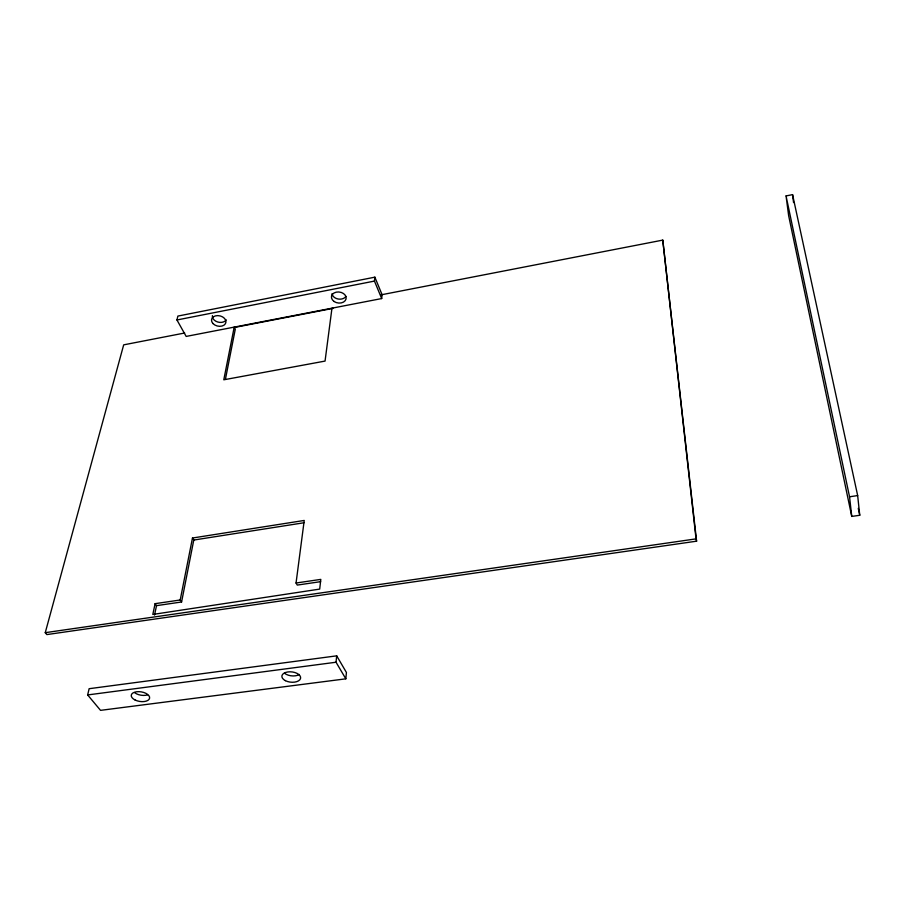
<?xml version="1.0" encoding="UTF-8"?>
<svg xmlns="http://www.w3.org/2000/svg" width="905" height="905" viewBox="0 0 905 905"><rect width="100%" height="100%" fill="white"/><g stroke="black" fill="none" stroke-linecap="round" stroke-linejoin="round"><path stroke-width="1.36" d="M381.684 298.56L382.057 294.645L374.862 277.168L177.878 316.083L176.95 319.974L186.17 336.422L381.684 298.56L374.455 281.082L374.862 277.168M345.823 678.829L346.423 672.483L336.694 655.842L89.131 688.705L87.649 694.938L100.546 710.357L345.823 678.829L336.038 662.234L336.694 655.842M320.608 581.666L297.259 585.083L296.048 583.012L304.227 520.454L192.471 538.023L180.208 599.992L181.588 601.983L156.52 605.649L155.106 603.669L180.208 599.992M331.965 308.186L325.053 361.084L223.784 379.795L234.203 327.124L235.289 329.182L225.458 379.082M181.588 601.983L193.772 540.047L192.471 538.023M155.106 603.669L152.809 614.45L319.691 589.098L320.811 579.392L296.048 583.012M154.529 615.072L156.52 605.649M380.858 294.883L662.777 240.108L696.601 541.179L46.834 634.586L45.25 632.674L123.68 344.85L184.654 333.006M786.049 195.921L792.565 194.643L857.668 495.578L859.75 515.273L851.752 516.427L788.64 215.65L786.049 195.921L849.546 496.777L851.752 516.427M176.95 319.974L374.455 281.082M233.784 327.599L333.21 308.345M193.772 540.047L303.978 522.762M849.546 496.777L857.668 495.578M45.25 632.674L696.047 538.871L696.601 541.179M87.649 694.938L336.038 662.234M858.268 508.372L859.75 515.273M792.565 194.643L793.561 202.539M662.777 240.108L696.047 538.871M147.594 694.87A9.242 4.864 9.2 0 1 134.743 692.755M299.374 674.485A9.389 5.181 6.2 0 1 284.577 673.275M226.205 319.85A7.297 5.238 12.9 0 1 217.686 321.999A7.297 5.238 12.9 0 1 212.404 315.63M345.97 296.365A7.376 5.521 8.2 0 1 338.074 299.001A7.376 5.521 8.2 0 1 331.988 293.695M135.117 700.018A9.276 4.842 9.1 0 0 149.597 698.185A9.276 4.842 9.1 0 0 136.632 691.759A9.276 4.842 9.1 0 0 135.117 700.018M285.403 680.662A9.423 5.17 6.1 0 0 300.528 678.501A9.423 5.17 6.1 0 0 287.801 671.951A9.423 5.17 6.1 0 0 285.403 680.662M212.992 323.56A7.319 5.238 12.9 0 0 225.402 323.741A7.319 5.238 12.9 0 0 217.822 315.607A7.319 5.238 12.9 0 0 212.992 323.56M334.092 301.489A7.398 5.521 8.2 0 0 346.061 298.922A7.398 5.521 8.2 0 0 336.264 292.157A7.398 5.521 8.2 0 0 334.092 301.489"/></g></svg>
